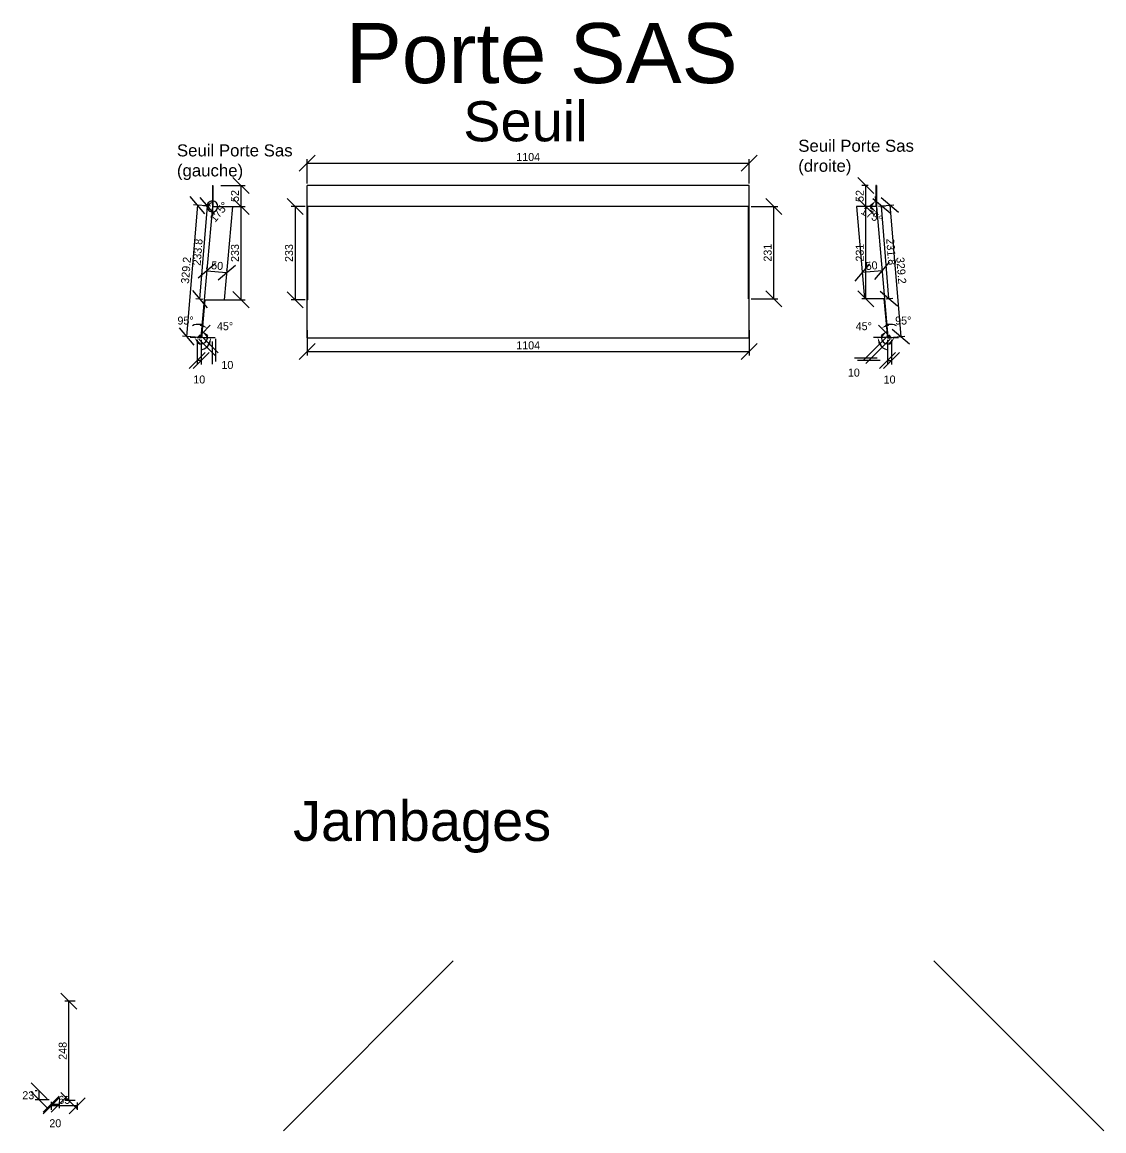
# Model space of a CAD drawing. Header units: millimetres. Extents: x -676 to 20600, y -6551 to 2808.
# Drawn here: x -676 to 2024, y -1724 to 1045 of the extents above; entities that cross this region are included whole.
import ezdxf

# ---------------------------------------------------------------- set-up
doc = ezdxf.new("R2010")
doc.units = ezdxf.units.MM
doc.layers.get('0').update_dxf_attribs({"lineweight": 25, "true_color": 0xffffff})
doc.layers.get('Defpoints').update_dxf_attribs({"true_color": 0xffffff})
doc.layers.add('0 ... Seuil', color=178, linetype='Continuous', lineweight=25, true_color=0x000000)
doc.layers.add('Cotes', color=4, linetype='Continuous', lineweight=25, true_color=0x00ffff)
doc.styles.add('QCADDimTextStyle', font='txt')
doc.styles.add('textstyle11', font='')
doc.styles.add('textstyle12', font='')
doc.styles.add('textstyle22', font='')
doc.styles.add('textstyle23', font='')
doc.styles.add('textstyle24', font='')
doc.styles.get('textstyle11').set_extended_font_data('Liberation Sans')
doc.styles.get('textstyle12').set_extended_font_data('Liberation Sans')
doc.styles.get('textstyle22').set_extended_font_data('Liberation Sans')
doc.styles.get('textstyle23').set_extended_font_data('Liberation Sans')
doc.styles.get('textstyle24').set_extended_font_data('Liberation Sans')
doc.dimstyles.new('QCADDimStyle', dxfattribs={"dimtxt": 20, "dimasz": 20, "dimexe": 10, "dimexo": 5, "dimgap": 5, "dimtad": 1, "dimtoh": 1, "dimdec": 4, "dimzin": 0, "dimdsep": 46, "dimtxsty": 'QCADDimTextStyle', "dimcen": 0.09, "dimadec": 0, "dimazin": 0, "dimtfac": 1, "dimtdec": 4, "dimtofl": 0, "dimtmove": 0, "dimatfit": 3, "dimfxl": 1, "dimtolj": 1, "dimtzin": 0, "dimarcsym": 0})

# ---------------------------------------------------------------- blocks, each defined once
blk = doc.blocks.new('SeuilBaie1_VueDessus')
at = {"layer": '0 ... Seuil'}
for p, q in [((-5, -343), (-5, 37)), ((1099, 37), (-5, 37)), ((1099, -343), (1099, 37)), ((1099, -15), (-5, -15)), ((-3.5, -248), (-3.5, -15)), ((1097.5, -246), (1097.5, -15)), ((-3.5, -248), (-5, -248)), ((1099, -246), (1097.5, -246)), ((-5, -343), (1099, -343))]:
    blk.add_line(p, q, dxfattribs=at)
blk = doc.blocks.new('SeuilBaie1_VueCoupeEst')
at = {"layer": '0 ... Seuil'}
for p, q in [((-0.5, 37.1), (-0.5, -14.9)), ((1, 37.1), (-0.5, 37.1)), ((1, 37.1), (1, -15)), ((1, -14.9), (-49.2, -14.9)), ((-49.2, -14.9), (-29, -245.9)), ((1, -14.9), (29.6, -341.5)), ((21.2, -245.9), (-29, -245.9)), ((19.7, -245.9), (28.2, -343)), ((28.2, -343), (38.7, -343)), ((29.6, -341.5), (35.1, -341.5)), ((30.6, -337), (31.6, -335.9)), ((30.6, -337), (35.1, -341.5)), ((31.6, -335.9), (38.7, -343))]:
    blk.add_line(p, q, dxfattribs=at)
blk = doc.blocks.new('*D12')
at = {"layer": 'Cotes', "color": 0, "lineweight": -2}
for p, q in [((1450, 617.1), (1410, 657.1)), ((1435.6, 637.1), (1420, 637.1)), ((1430, 585.1), (1430, 637.1)), ((1410, 605.1), (1450, 565.1)), ((1435.6, 585.1), (1420, 585.1))]:
    blk.add_line(p, q, dxfattribs=at)
at = {"layer": 'Defpoints', "color": 0}
for p in [(1430, 637.1), (1440.6, 637.1), (1440.6, 585.1)]:
    blk.add_point(p, dxfattribs=at)
at = {"layer": 'Cotes', "color": 0, "insert": (1415, 611.1), "char_height": 20, "attachment_point": 5, "rotation": 90, "style": 'QCADDimTextStyle'}
blk.add_mtext('\\A1;52', dxfattribs=at)
blk = doc.blocks.new('*D13')
at = {"layer": 'Cotes', "color": 0, "lineweight": -2}
for p, q in [((1461.7, 585.5), (1499.9, 588.7)), ((1511.5, 569.6), (1468.4, 606.1)), ((1490, 587.8), (1517.1, 259.8)), ((1495.6, 278.1), (1538.7, 241.5)), ((1488.9, 257.4), (1527.1, 260.6))]:
    blk.add_line(p, q, dxfattribs=at)
at = {"layer": 'Defpoints', "color": 0}
for p in [(1456.7, 585.1), (1483.9, 257), (1517.1, 259.8)]:
    blk.add_point(p, dxfattribs=at)
at = {"layer": 'Cotes', "color": 0, "insert": (1518.5, 425.1), "char_height": 20, "attachment_point": 5, "rotation": 274.7383, "style": 'QCADDimTextStyle'}
blk.add_mtext('\\A1;329.2', dxfattribs=at)
blk = doc.blocks.new('*D14')
at = {"layer": 'Cotes', "color": 0, "lineweight": -2}
for p, q in [((1484.4, 252), (1484.4, 190)), ((1494.4, 252), (1494.4, 190)), ((1504.4, 220), (1464.4, 180)), ((1474.4, 180), (1514.4, 220)), ((1484.4, 200), (1494.4, 200))]:
    blk.add_line(p, q, dxfattribs=at)
at = {"layer": 'Defpoints', "color": 0}
for p in [(1484.4, 257), (1494.4, 257), (1494.4, 200)]:
    blk.add_point(p, dxfattribs=at)
at = {"layer": 'Cotes', "color": 0, "insert": (1489.4, 152.5), "char_height": 20, "attachment_point": 5, "style": 'QCADDimTextStyle'}
blk.add_mtext('\\A1;10', dxfattribs=at)
blk = doc.blocks.new('*D15')
at = {"layer": 'Cotes', "color": 0, "lineweight": -2}
for p, q in [((1452.6, 402.6), (1488.9, 445.9)), ((1439.1, 441.6), (1402.8, 398.2)), ((1470.7, 424.3), (1420.9, 419.9)), ((1471.2, 419.3), (1471.6, 414.3)), ((1421.4, 414.9), (1421.8, 409.9))]:
    blk.add_line(p, q, dxfattribs=at)
at = {"layer": 'Defpoints', "color": 0}
for p in [(1420.9, 419.9), (1420.9, 419.9), (1470.7, 424.3)]:
    blk.add_point(p, dxfattribs=at)
at = {"layer": 'Cotes', "color": 0, "insert": (1444.5, 437), "char_height": 20, "attachment_point": 5, "rotation": 5, "style": 'QCADDimTextStyle'}
blk.add_mtext('\\A1;50', dxfattribs=at)
blk = doc.blocks.new('*D16')
at = {"layer": 'Cotes', "color": 0, "lineweight": -2}
for p, q in [((1483.8, 260.6), (1423.1, 199.9)), ((1490.8, 253.5), (1430.2, 192.8)), ((1401.9, 207), (1458.5, 207)), ((1465.5, 199.9), (1409, 199.9))]:
    blk.add_line(p, q, dxfattribs=at)
at = {"layer": 'Defpoints', "color": 0}
for p in [(1487.3, 264.1), (1494.4, 257), (1430.2, 207)]:
    blk.add_point(p, dxfattribs=at)
at = {"layer": 'Cotes', "color": 0, "insert": (1400.1, 169.8), "char_height": 20, "attachment_point": 5, "style": 'QCADDimTextStyle'}
blk.add_mtext('\\A1;10', dxfattribs=at)
blk = doc.blocks.new('*D17')
at = {"layer": 'Cotes', "color": 0, "lineweight": -2}
for p, q in [((1456.2, 590.1), (1454.5, 610.1)), ((1456.7, 580), (1456.7, 559.9))]:
    blk.add_line(p, q, dxfattribs=at)
blk.add_arc((1456.7, 585), 15.1, 177.7585, 187.2415, dxfattribs=at)
at = {"layer": 'Cotes', "color": 0}
for points in [[(1444, 583.3), (1439.2, 587.9), (1455.4, 600.1)], [(1439.5, 580.6), (1443.9, 585.6), (1456.7, 569.9)]]:
    blk.add_solid(points, dxfattribs=at)
at = {"layer": 'Defpoints', "color": 0}
for p in [(1443.2, 591.8), (1456.7, 600), (1456.7, 585.1), (1456.7, 585), (1458.1, 568.7)]:
    blk.add_point(p, dxfattribs=at)
at = {"layer": 'Cotes', "color": 0, "insert": (1444.6, 563.2), "char_height": 20, "attachment_point": 5, "rotation": 331.0847, "style": 'QCADDimTextStyle'}
blk.add_mtext('\\A1;175%%d', dxfattribs=at)
blk = doc.blocks.new('*D18')
at = {"layer": 'Cotes', "color": 0, "lineweight": -2}
for p, q in [((1483.1, 266.9), (1461.9, 288)), ((1480.3, 258), (1449.5, 258))]:
    blk.add_line(p, q, dxfattribs=at)
for start, end in [(63.1887, 99.0944), (215.9056, 251.8113)]:
    blk.add_arc((1492, 258), 32.4, start, end, dxfattribs=at)
at = {"layer": 'Cotes', "color": 0}
for points in [[(1485.3, 293), (1488.3, 287.1), (1469, 281)], [(1468.9, 240), (1462.5, 238), (1459.5, 258)]]:
    blk.add_solid(points, dxfattribs=at)
at = {"layer": 'Defpoints', "color": 0}
for p in [(1463.9, 274.2), (1485.3, 258), (1486.6, 263.4), (1492, 258), (1492, 258)]:
    blk.add_point(p, dxfattribs=at)
at = {"layer": 'Cotes', "color": 0, "insert": (1425, 285.7), "char_height": 20, "attachment_point": 5, "style": 'QCADDimTextStyle'}
blk.add_mtext('\\A1;45%%d', dxfattribs=at)
blk = doc.blocks.new('*D19')
at = {"layer": 'Cotes', "color": 0, "lineweight": -2}
blk.add_line((1497, 258), (1511.9, 258), dxfattribs=at)
for start, end in [(168.9674, 242.9349), (212.0651, 286.0326)]:
    blk.add_arc((1485.3, 258), 16.6, start, end, dxfattribs=at)
at = {"layer": 'Cotes', "color": 0}
for points in [[(1471.2, 258.7), (1466.7, 263.7), (1483.8, 274.6)], [(1492.5, 240), (1487.2, 244), (1501.9, 258)]]:
    blk.add_solid(points, dxfattribs=at)
at = {"layer": 'Defpoints', "color": 0}
for p in [(1483.6, 277.4), (1485.3, 258), (1485.3, 258), (1492, 258), (1499.4, 266.7)]:
    blk.add_point(p, dxfattribs=at)
at = {"layer": 'Cotes', "color": 0, "insert": (1523.5, 299.8), "char_height": 20, "attachment_point": 5, "style": 'QCADDimTextStyle'}
blk.add_mtext('\\A1;95%%d', dxfattribs=at)
blk = doc.blocks.new('*D20')
at = {"layer": 'Cotes', "color": 0, "lineweight": -2}
for p, q in [((35, 276), (35, 212.8)), ((1139, 276), (1139, 212.8)), ((55, 242.8), (15, 202.8)), ((35, 222.8), (1139, 222.8)), ((1119, 202.8), (1159, 242.8))]:
    blk.add_line(p, q, dxfattribs=at)
at = {"layer": 'Defpoints', "color": 0}
for p in [(35, 281), (1139, 281), (1139, 222.8)]:
    blk.add_point(p, dxfattribs=at)
at = {"layer": 'Cotes', "color": 0, "insert": (587, 237.8), "char_height": 20, "attachment_point": 5, "style": 'QCADDimTextStyle'}
blk.add_mtext('\\A1;1104', dxfattribs=at)
blk = doc.blocks.new('*D21')
at = {"layer": 'Cotes', "color": 0, "lineweight": -2}
for p, q in [((55, 713.4), (15, 673.4)), ((35, 642), (35, 703.4)), ((35, 693.4), (1139, 693.4)), ((1119, 673.4), (1159, 713.4)), ((1139, 642), (1139, 703.4))]:
    blk.add_line(p, q, dxfattribs=at)
at = {"layer": 'Defpoints', "color": 0}
for p in [(1139, 693.4), (35, 637), (1139, 637)]:
    blk.add_point(p, dxfattribs=at)
at = {"layer": 'Cotes', "color": 0, "insert": (587, 708.4), "char_height": 20, "attachment_point": 5, "style": 'QCADDimTextStyle'}
blk.add_mtext('\\A1;1104', dxfattribs=at)
blk = doc.blocks.new('*D29')
at = {"layer": 'Cotes', "color": 0, "lineweight": -2}
for p, q in [((-583.7, -1642), (-623.7, -1682)), ((-603.7, -1655), (-603.7, -1672)), ((-558.7, -1682), (-518.7, -1642)), ((-538.7, -1653.5), (-538.7, -1672)), ((-538.7, -1662), (-603.7, -1662))]:
    blk.add_line(p, q, dxfattribs=at)
at = {"layer": 'Defpoints', "color": 0}
for p in [(-603.7, -1650), (-538.7, -1648.5), (-603.7, -1662)]:
    blk.add_point(p, dxfattribs=at)
at = {"layer": 'Cotes', "color": 0, "insert": (-571.2, -1647), "char_height": 20, "attachment_point": 5, "style": 'QCADDimTextStyle'}
blk.add_mtext('\\A1;65', dxfattribs=at)
blk = doc.blocks.new('*D30')
at = {"layer": 'Cotes', "color": 0, "lineweight": -2}
for p, q in [((-583.7, -1638), (-623.7, -1678)), ((-603.7, -1678), (-563.7, -1638)), ((-603.7, -1652), (-603.7, -1668)), ((-603.7, -1658), (-583.7, -1658)), ((-583.7, -1652), (-583.7, -1668))]:
    blk.add_line(p, q, dxfattribs=at)
at = {"layer": 'Defpoints', "color": 0}
for p in [(-603.7, -1647), (-583.7, -1647), (-583.7, -1658)]:
    blk.add_point(p, dxfattribs=at)
at = {"layer": 'Cotes', "color": 0, "insert": (-593.7, -1705.5), "char_height": 20, "attachment_point": 5, "style": 'QCADDimTextStyle'}
blk.add_mtext('\\A1;20', dxfattribs=at)
blk = doc.blocks.new('*D33')
at = {"layer": 'Cotes', "color": 0, "lineweight": -2}
for p, q in [((-613.7, -1644), (-653.7, -1604)), ((-653.7, -1627), (-613.7, -1667)), ((-638.7, -1624), (-643.7, -1624)), ((-633.7, -1647), (-633.7, -1624)), ((-608.7, -1647), (-643.7, -1647))]:
    blk.add_line(p, q, dxfattribs=at)
at = {"layer": 'Defpoints', "color": 0}
for p in [(-633.7, -1624), (-633.7, -1624), (-603.7, -1647)]:
    blk.add_point(p, dxfattribs=at)
at = {"layer": 'Cotes', "color": 0, "insert": (-661.2, -1635.5), "char_height": 20, "attachment_point": 5, "style": 'QCADDimTextStyle'}
blk.add_mtext('\\A1;23', dxfattribs=at)
blk = doc.blocks.new('*D35')
at = {"layer": 'Cotes', "color": 0, "lineweight": -2}
for p, q in [((-540, -1420.5), (-580, -1380.5)), ((-543.7, -1400.5), (-570, -1400.5)), ((-560, -1648.5), (-560, -1400.5)), ((-580, -1628.5), (-540, -1668.5)), ((-543.7, -1648.5), (-570, -1648.5))]:
    blk.add_line(p, q, dxfattribs=at)
at = {"layer": 'Defpoints', "color": 0}
for p in [(-560, -1400.5), (-538.7, -1400.5), (-538.7, -1648.5)]:
    blk.add_point(p, dxfattribs=at)
at = {"layer": 'Cotes', "color": 0, "insert": (-575, -1524.5), "char_height": 20, "attachment_point": 5, "rotation": 90, "style": 'QCADDimTextStyle'}
blk.add_mtext('\\A1;248', dxfattribs=at)
blk = doc.blocks.new('*D43')
at = {"layer": 'Cotes', "color": 0, "lineweight": -2}
for p, q in [((1144, 585), (1210, 585)), ((1220, 565), (1180, 605)), ((1200, 354), (1200, 585)), ((1180, 374), (1220, 334)), ((1144, 354), (1210, 354))]:
    blk.add_line(p, q, dxfattribs=at)
at = {"layer": 'Defpoints', "color": 0}
for p in [(1139, 585), (1200, 585), (1139, 354)]:
    blk.add_point(p, dxfattribs=at)
at = {"layer": 'Cotes', "color": 0, "insert": (1185, 469.5), "char_height": 20, "attachment_point": 5, "rotation": 90, "style": 'QCADDimTextStyle'}
blk.add_mtext('\\A1;231', dxfattribs=at)
blk = doc.blocks.new('*D44')
at = {"layer": 'Cotes', "color": 0, "lineweight": -2}
for p, q in [((25, 565), (-15, 605)), ((30, 585), (-5, 585)), ((5, 585), (5, 352)), ((-15, 372), (25, 332)), ((30, 352), (-5, 352))]:
    blk.add_line(p, q, dxfattribs=at)
at = {"layer": 'Defpoints', "color": 0}
for p in [(35, 585), (5, 352), (35, 352)]:
    blk.add_point(p, dxfattribs=at)
at = {"layer": 'Cotes', "color": 0, "insert": (-10, 468.5), "char_height": 20, "attachment_point": 5, "rotation": 90, "style": 'QCADDimTextStyle'}
blk.add_mtext('\\A1;233', dxfattribs=at)
blk = doc.blocks.new('SeuilBaie1_VueCoupeOuest')
at = {"layer": '0 ... Seuil'}
for p, q in [((-1.5, 37.1), (-1.5, -15)), ((-1.5, 37.1), (0, 37.1)), ((0, 37.1), (0, -14.9)), ((-1.5, -14.9), (-30.1, -341.5)), ((-1.5, -14.9), (48.7, -14.9)), ((48.7, -14.9), (28.3, -247.9)), ((-20.4, -247.9), (-28.7, -343)), ((-21.9, -247.9), (28.3, -247.9)), ((-32.1, -335.9), (-39.2, -343)), ((-28.7, -343), (-39.2, -343)), ((-31.1, -337), (-35.6, -341.5)), ((-30.1, -341.5), (-35.6, -341.5)), ((-31.1, -337), (-32.1, -335.9))]:
    blk.add_line(p, q, dxfattribs=at)
blk = doc.blocks.new('*D45')
at = {"layer": 'Cotes', "color": 0, "lineweight": -2}
for p, q in [((1450, 565.1), (1410, 605.1)), ((1451.7, 585.1), (1420, 585.1)), ((1430, 354.1), (1430, 585.1)), ((1410, 374.1), (1450, 334.1)), ((1470.5, 354.1), (1420, 354.1))]:
    blk.add_line(p, q, dxfattribs=at)
at = {"layer": 'Defpoints', "color": 0}
for p in [(1430, 585.1), (1456.7, 585.1), (1475.5, 354.1)]:
    blk.add_point(p, dxfattribs=at)
at = {"layer": 'Cotes', "color": 0, "insert": (1415, 469.6), "char_height": 20, "attachment_point": 5, "rotation": 90, "style": 'QCADDimTextStyle'}
blk.add_mtext('\\A1;231', dxfattribs=at)
blk = doc.blocks.new('*D46')
at = {"layer": 'Cotes', "color": 0, "lineweight": -2}
for p, q in [((1490.5, 567.8), (1447.4, 604.4)), ((1461.7, 585.5), (1478.9, 586.9)), ((1487.8, 355.1), (1469, 586.1)), ((1466.2, 373.4), (1509.3, 336.8)), ((1480.5, 354.5), (1497.7, 355.9))]:
    blk.add_line(p, q, dxfattribs=at)
at = {"layer": 'Defpoints', "color": 0}
for p in [(1456.7, 585.1), (1469, 586.1), (1475.5, 354.1)]:
    blk.add_point(p, dxfattribs=at)
at = {"layer": 'Cotes', "color": 0, "insert": (1493.3, 471.8), "char_height": 20, "attachment_point": 5, "rotation": 274.6553, "style": 'QCADDimTextStyle'}
blk.add_mtext('\\A1;231.8', dxfattribs=at)
blk = doc.blocks.new('*D47')
at = {"layer": 'Cotes', "color": 0, "lineweight": -2}
for p, q in [((-180.4, 637.1), (-120, 637.1)), ((-110, 617.1), (-150, 657.1)), ((-130, 585.1), (-130, 637.1)), ((-180.4, 585.1), (-120, 585.1)), ((-150, 605.1), (-110, 565.1))]:
    blk.add_line(p, q, dxfattribs=at)
at = {"layer": 'Defpoints', "color": 0}
for p in [(-185.4, 637.1), (-130, 637.1), (-185.4, 585.1)]:
    blk.add_point(p, dxfattribs=at)
at = {"layer": 'Cotes', "color": 0, "insert": (-145, 611.1), "char_height": 20, "attachment_point": 5, "rotation": 90, "style": 'QCADDimTextStyle'}
blk.add_mtext('\\A1;52', dxfattribs=at)
blk = doc.blocks.new('*D48')
at = {"layer": 'Cotes', "color": 0, "lineweight": -2}
for p, q in [((-220.3, 566.6), (-256.9, 609.7)), ((-238.6, 588.2), (-265.8, 260.1)), ((-206.5, 585.5), (-248.6, 589)), ((-284.1, 281.7), (-247.5, 238.5)), ((-233.7, 257.4), (-275.8, 260.9))]:
    blk.add_line(p, q, dxfattribs=at)
at = {"layer": 'Defpoints', "color": 0}
for p in [(-201.5, 585.1), (-265.8, 260.1), (-228.7, 257)]:
    blk.add_point(p, dxfattribs=at)
at = {"layer": 'Cotes', "color": 0, "insert": (-267.2, 425.4), "char_height": 20, "attachment_point": 5, "rotation": 85.2611, "style": 'QCADDimTextStyle'}
blk.add_mtext('\\A1;329.2', dxfattribs=at)
blk = doc.blocks.new('*D49')
at = {"layer": 'Cotes', "color": 0, "lineweight": -2}
for p, q in [((-239.2, 252), (-239.2, 190.1)), ((-229.2, 252), (-229.2, 190.1)), ((-219.2, 220.1), (-259.2, 180.1)), ((-249.2, 180.1), (-209.2, 220.1)), ((-229.2, 200.1), (-239.2, 200.1))]:
    blk.add_line(p, q, dxfattribs=at)
at = {"layer": 'Defpoints', "color": 0}
for p in [(-239.2, 257), (-229.2, 257), (-239.2, 200.1)]:
    blk.add_point(p, dxfattribs=at)
at = {"layer": 'Cotes', "color": 0, "insert": (-234.2, 152.6), "char_height": 20, "attachment_point": 5, "style": 'QCADDimTextStyle'}
blk.add_mtext('\\A1;10', dxfattribs=at)
blk = doc.blocks.new('*D50')
at = {"layer": 'Cotes', "color": 0, "lineweight": -2}
for p, q in [((-193.9, 442.4), (-237.2, 406.1)), ((-215.6, 424.3), (-165.8, 419.9)), ((-215.1, 429.2), (-214.7, 434.2)), ((-187.4, 401.7), (-144.1, 438.1)), ((-165.3, 424.9), (-164.9, 429.9))]:
    blk.add_line(p, q, dxfattribs=at)
at = {"layer": 'Defpoints', "color": 0}
for p in [(-215.6, 424.3), (-165.8, 419.9), (-165.8, 419.9)]:
    blk.add_point(p, dxfattribs=at)
at = {"layer": 'Cotes', "color": 0, "insert": (-189.4, 437), "char_height": 20, "attachment_point": 5, "rotation": 355, "style": 'QCADDimTextStyle'}
blk.add_mtext('\\A1;50', dxfattribs=at)
blk = doc.blocks.new('*D51')
at = {"layer": 'Cotes', "color": 0, "lineweight": -2}
for p, q in [((-235.7, 253.5), (-194, 211.8)), ((-228.6, 260.6), (-186.9, 218.9)), ((-194, 254.3), (-194, 197.7)), ((-201.1, 190.6), (-201.1, 247.2))]:
    blk.add_line(p, q, dxfattribs=at)
at = {"layer": 'Defpoints', "color": 0}
for p in [(-239.2, 257), (-232.1, 264.1), (-194, 226)]:
    blk.add_point(p, dxfattribs=at)
at = {"layer": 'Cotes', "color": 0, "insert": (-164, 188.9), "char_height": 20, "attachment_point": 5, "style": 'QCADDimTextStyle'}
blk.add_mtext('\\A1;10', dxfattribs=at)
blk = doc.blocks.new('*D52')
at = {"layer": 'Cotes', "color": 0, "lineweight": -2}
for p, q in [((-201.1, 590.1), (-199.5, 608.5)), ((-201.5, 580), (-201.5, 561.5))]:
    blk.add_line(p, q, dxfattribs=at)
for start, end in [(180.5927, 276.1855), (78.8145, 174.4073), (270, 85)]:
    blk.add_arc((-201.5, 585), 13.5, start, end, dxfattribs=at)
at = {"layer": 'Cotes', "color": 0}
for points in [[(-217.4, 584.1), (-212.5, 588.6), (-201.5, 571.5)], [(-212.7, 582.5), (-217.3, 587.3), (-200.3, 598.5)]]:
    blk.add_solid(points, dxfattribs=at)
at = {"layer": 'Defpoints', "color": 0}
for p in [(-201.5, 600), (-201.5, 585.1), (-201.5, 585), (-189.4, 591.1), (-202.9, 568.7)]:
    blk.add_point(p, dxfattribs=at)
at = {"layer": 'Cotes', "color": 0, "insert": (-184.7, 571.1), "char_height": 20, "attachment_point": 5, "rotation": 50.4117, "style": 'QCADDimTextStyle'}
blk.add_mtext('\\A1;175%%d', dxfattribs=at)
blk = doc.blocks.new('*D53')
at = {"layer": 'Cotes', "color": 0, "lineweight": -2}
for p, q in [((-227.9, 266.9), (-206.8, 288)), ((-225.1, 258), (-194.3, 258))]:
    blk.add_line(p, q, dxfattribs=at)
for start, end in [(80.9056, 116.8113), (288.1887, 324.0944)]:
    blk.add_arc((-236.8, 258), 32.4, start, end, dxfattribs=at)
at = {"layer": 'Cotes', "color": 0}
for points in [[(-233.2, 287.1), (-230.1, 293), (-213.8, 281)], [(-207.3, 238), (-213.7, 240), (-204.3, 258)]]:
    blk.add_solid(points, dxfattribs=at)
at = {"layer": 'Defpoints', "color": 0}
for p in [(-236.8, 258), (-236.8, 258), (-231.4, 263.4), (-230.1, 258), (-205.4, 266.4)]:
    blk.add_point(p, dxfattribs=at)
at = {"layer": 'Cotes', "color": 0, "insert": (-169.9, 285.7), "char_height": 20, "attachment_point": 5, "style": 'QCADDimTextStyle'}
blk.add_mtext('\\A1;45%%d', dxfattribs=at)
blk = doc.blocks.new('*D54')
at = {"layer": 'Cotes', "color": 0, "lineweight": -2}
blk.add_line((-241.8, 258), (-256.7, 258), dxfattribs=at)
for start, end in [(297.0651, 11.0326), (253.9674, 327.9349)]:
    blk.add_arc((-230.1, 258), 16.6, start, end, dxfattribs=at)
at = {"layer": 'Cotes', "color": 0}
for points in [[(-232, 244), (-237.4, 240), (-246.7, 258)], [(-211.6, 263.7), (-216, 258.7), (-228.7, 274.6)]]:
    blk.add_solid(points, dxfattribs=at)
at = {"layer": 'Defpoints', "color": 0}
for p in [(-228.4, 277.4), (-237.6, 272.9), (-236.8, 258), (-230.1, 258), (-230.1, 258)]:
    blk.add_point(p, dxfattribs=at)
at = {"layer": 'Cotes', "color": 0, "insert": (-268.4, 299.8), "char_height": 20, "attachment_point": 5, "style": 'QCADDimTextStyle'}
blk.add_mtext('\\A1;95%%d', dxfattribs=at)
blk = doc.blocks.new('*D55')
at = {"layer": 'Cotes', "color": 0, "lineweight": -2}
for p, q in [((-196.5, 585.1), (-120, 585.1)), ((-110, 565.1), (-150, 605.1)), ((-130, 352.1), (-130, 585.1)), ((-150, 372.1), (-110, 332.1)), ((-215.2, 352.1), (-120, 352.1))]:
    blk.add_line(p, q, dxfattribs=at)
at = {"layer": 'Defpoints', "color": 0}
for p in [(-201.5, 585.1), (-130, 585.1), (-220.2, 352.1)]:
    blk.add_point(p, dxfattribs=at)
at = {"layer": 'Cotes', "color": 0, "insert": (-145, 468.6), "char_height": 20, "attachment_point": 5, "rotation": 90, "style": 'QCADDimTextStyle'}
blk.add_mtext('\\A1;233', dxfattribs=at)
blk = doc.blocks.new('*D56')
at = {"layer": 'Cotes', "color": 0, "lineweight": -2}
for p, q in [((-232.5, 353.1), (-213.8, 586.1)), ((-195.5, 564.5), (-232.1, 607.6)), ((-206.5, 585.5), (-223.8, 586.9)), ((-250.8, 374.6), (-214.2, 331.5)), ((-225.2, 352.5), (-242.5, 353.9))]:
    blk.add_line(p, q, dxfattribs=at)
at = {"layer": 'Defpoints', "color": 0}
for p in [(-213.8, 586.1), (-201.5, 585.1), (-220.2, 352.1)]:
    blk.add_point(p, dxfattribs=at)
at = {"layer": 'Cotes', "color": 0, "insert": (-238.1, 470.8), "char_height": 20, "attachment_point": 5, "rotation": 85.4059, "style": 'QCADDimTextStyle'}
blk.add_mtext('\\A1;233.8', dxfattribs=at)

msp = doc.modelspace()

# ---------------------------------------------------------------- linework, layer by layer
for p, q in [((400, -1300), (-24.26, -1724.26)), ((1600, -1300), (2024.26, -1724.26))]:
    msp.add_line(p, q)

# ---------------------------------------------------------------- block references
at = {"layer": '0 ... Seuil'}
for name, p in [('SeuilBaie1_VueCoupeOuest', (-200, 600)), ('SeuilBaie1_VueCoupeEst', (1455.68, 600)), ('SeuilBaie1_VueDessus', (40, 600))]:
    msp.add_blockref(name, p, dxfattribs=at)

# ---------------------------------------------------------------- texts
at = {"attachment_point": 1}
for s, insert, char_height, style in [('Seuil', (424.75, 847.71), 100, 'textstyle11'), ('Seuil Porte Sas\\P(droite)', (1261.34, 751.59), 30, 'textstyle24'), ('Seuil Porte Sas\\P(gauche)', (-290, 740), 30, 'textstyle23'), ('Jambages', (0, -900), 100, 'textstyle12')]:
    msp.add_mtext(s, dxfattribs=dict(at, insert=insert, char_height=char_height, style=style))
at = {"layer": '0 ... Seuil', "insert": (131.67, 1043.09), "char_height": 150, "attachment_point": 1, "style": 'textstyle22'}
msp.add_mtext('Porte SAS\\P', dxfattribs=at)

# ---------------------------------------------------------------- dimensions: what is measured, and where the dimension line sits
at = {"layer": 'Cotes'}
for p1, p2, distance, picture, middle in [((35, 637), (1139, 637), 56.44, '*D21', (587, 708.44)), ((-185.44, 585.09), (-185.44, 637.09), -55.44, '*D47', (-145, 611.09)), ((1440.62, 585.09), (1440.62, 637.09), 10.62, '*D12', (1415, 611.09)), ((-201.5, 585.09), (-228.69, 257.02), -37.24, '*D48', (-267.15, 425.37)), ((-220.22, 352.09), (-201.5, 585.09), 12.34, '*D56', (-238.11, 470.78)), ((1475.49, 354.09), (1456.68, 585.09), -12.34, '*D46', (1493.33, 471.81)), ((1456.68, 585.09), (1483.87, 257.02), 33.39, '*D13', (1518.5, 425.05)), ((-215.57, 424.26), (-165.76, 419.9), 0, '*D50', (-189.35, 437.02)), ((1470.75, 424.26), (1420.94, 419.9), 0, '*D15', (1444.54, 437.02)), ((35, 281.02), (1139, 281.02), -58.27, '*D20', (587, 237.75)), ((-229.19, 257.02), (-239.19, 257.02), 56.91, '*D49', (-234.19, 152.61)), ((-239.19, 257.02), (-232.12, 264.09), -53.89, '*D51', (-163.96, 188.86)), ((1494.38, 257.02), (1487.3, 264.09), 80.8, '*D16', (1400.12, 169.84)), ((1484.38, 257.02), (1494.38, 257.02), -57.02, '*D14', (1489.38, 152.5))]:
    dim = msp.add_aligned_dim(p1=p1, p2=p2, distance=distance, dimstyle='QCADDimStyle', override={"dimtxt": 20, "dimasz": 20, "dimexe": 10, "dimexo": 5, "dimgap": 5, "dimdec": 1, "dimzin": 8, "dimtsz": 20, "dimclrd": 0, "dimclre": 0, "dimclrt": 0, "dimazin": 2, "dimtmove": 2}, dxfattribs=at)
    dim.commit()
    dim.dimension.update_dxf_attribs({"geometry": picture, "text_midpoint": middle})
for base, line1, line2, picture, middle in [((1443.16, 591.83), ((1456.68, 600), (1456.68, 585)), ((1456.68, 585.09), (1458.11, 568.71)), '*D17', (1444.61, 563.2)), ((-189.44, 591.1), ((-201.5, 600), (-201.5, 585)), ((-201.5, 585.09), (-202.93, 568.71)), '*D52', (-184.7, 571.15))]:
    dim = msp.add_angular_dim_2l(base=base, line1=line1, line2=line2, dimstyle='QCADDimStyle', override={"dimtxt": 20, "dimasz": 20, "dimexe": 10, "dimexo": 5, "dimgap": 5, "dimdec": 1, "dimzin": 8, "dimtsz": 20, "dimclrd": 0, "dimclre": 0, "dimclrt": 0, "dimazin": 2, "dimtmove": 2}, dxfattribs=at)
    dim.commit()
    dim.dimension.update_dxf_attribs({"geometry": picture, "text_midpoint": middle, "dimtype": 162})
for base, p1, p2, angle, picture, middle in [((-130, 585.09), (-220.22, 352.09), (-201.5, 585.09), 90, '*D55', (-145, 468.59)), ((5, 352), (35, 585), (35, 352), 90, '*D44', (-10, 468.5)), ((1200, 585), (1139, 354), (1139, 585), 90, '*D43', (1185, 469.5)), ((1430, 585.09), (1475.49, 354.09), (1456.68, 585.09), 90, '*D45', (1415, 469.59)), ((-560, -1400.5), (-538.7, -1648.5), (-538.7, -1400.5), 90, '*D35', (-575, -1524.5)), ((-633.7, -1624), (-603.7, -1647), (-633.7, -1624), 90, '*D33', (-661.2, -1635.5)), ((-603.7, -1662), (-538.7, -1648.5), (-603.7, -1650), 180, '*D29', (-571.2, -1647)), ((-583.7, -1658), (-603.7, -1647), (-583.7, -1647), 180, '*D30', (-593.7, -1705.5))]:
    dim = msp.add_linear_dim(base=base, p1=p1, p2=p2, angle=angle, dimstyle='QCADDimStyle', override={"dimtxt": 20, "dimasz": 20, "dimexe": 10, "dimexo": 5, "dimgap": 5, "dimdec": 1, "dimzin": 8, "dimtsz": 20, "dimclrd": 0, "dimclre": 0, "dimclrt": 0, "dimazin": 2, "dimtmove": 2}, dxfattribs=at)
    dim.commit()
    dim.dimension.update_dxf_attribs({"geometry": picture, "text_midpoint": middle})
for base, line1, line2, picture, middle in [((-237.57, 272.87), ((-228.42, 277.37), (-230.11, 258.02)), ((-230.11, 258.02), (-236.78, 258.02)), '*D54', (-268.36, 299.77)), ((1499.44, 266.75), ((1483.6, 277.37), (1485.29, 258.02)), ((1485.29, 258.02), (1491.96, 258.02)), '*D19', (1523.55, 299.77)), ((-205.44, 266.42), ((-230.11, 258.02), (-236.78, 258.02)), ((-236.78, 258.02), (-231.42, 263.38)), '*D53', (-169.85, 285.74)), ((1463.87, 274.24), ((1485.29, 258.02), (1491.96, 258.02)), ((1491.96, 258.02), (1486.6, 263.38)), '*D18', (1425.03, 285.74))]:
    dim = msp.add_angular_dim_2l(base=base, line1=line1, line2=line2, dimstyle='QCADDimStyle', override={"dimtxt": 20, "dimasz": 20, "dimexe": 10, "dimexo": 5, "dimgap": 5, "dimdec": 1, "dimzin": 8, "dimtsz": 20, "dimclrd": 0, "dimclre": 0, "dimclrt": 0, "dimazin": 2, "dimtmove": 2}, dxfattribs=at)
    dim.commit()
    dim.dimension.update_dxf_attribs({"geometry": picture, "text_midpoint": middle})

doc.saveas('drawing.dxf')
